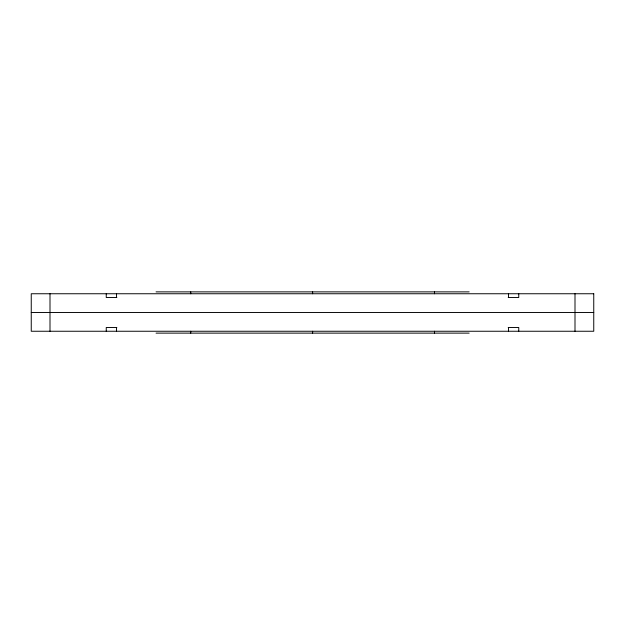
<?xml version="1.0" encoding="UTF-8"?>
<svg xmlns="http://www.w3.org/2000/svg" width="625" height="625" viewBox="0 0 625 625"><rect width="100%" height="100%" fill="white"/><g stroke="black" fill="none" stroke-linecap="round" stroke-linejoin="round"><path stroke-width="0.94" d="M156.055 291.875L469.156 291.875M116.859 297.5L106.25 297.5L106.25 293.75M508.211 297.5L518.75 297.5L518.75 293.75M31.25 312.5L593.75 312.5M116.859 327.5L106.25 327.5L106.25 331.25M508.211 327.5L518.75 327.5L518.75 331.25M156.055 333.125L469.156 333.125M575 293.75L575 331.25M508.508 293.75L508.508 297.5M508.508 327.5L508.508 331.25M434.492 291.875L434.492 293.75M434.492 331.25L434.492 333.125M312.617 291.875L312.617 293.75M312.617 331.25L312.617 333.125M190.742 291.875L190.742 293.75M190.742 331.25L190.742 333.125M116.5 293.75L116.5 297.5M116.5 327.5L116.5 331.25M50 293.75L50 331.25M593.75 293.75L31.25 293.75L31.25 331.25L593.75 331.25L593.75 293.75"/></g></svg>
